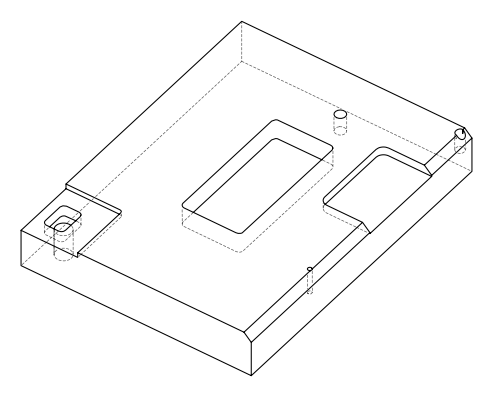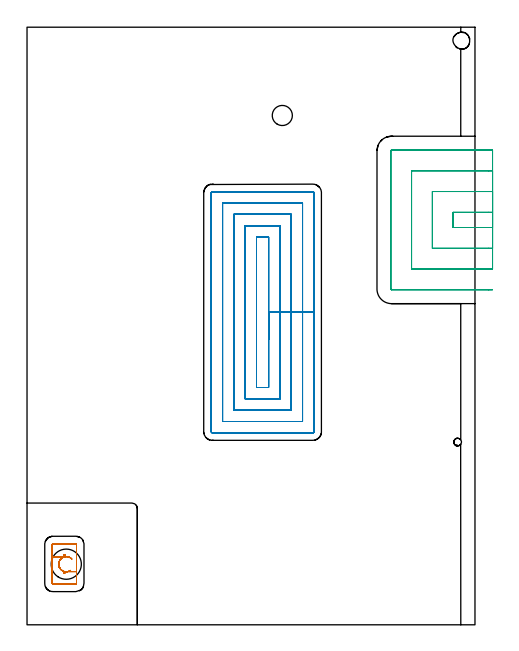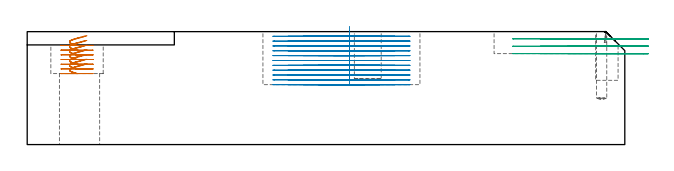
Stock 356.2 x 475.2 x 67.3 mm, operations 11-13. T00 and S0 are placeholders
(PLAN: 13 operations, 9 tool changes, 85.9 min)
(1 INDEXABLE_INSERT_DRILL_THROUGH_HOLE_FROM_SOLID | STEP1HOLE | UGT0302_003 | 0.19 min | 30400 mm3)
(2 INDEXABLE_INSERT_DRILL_BLIND_HOLE_FROM_SOLID | STEP1POCKET | NXT0302_003 | 0.12 min | 5639 mm3)
(3 SPOT_DRILL | STEP1POCKET_1 | NXT0321_9005460120000 | 0.03 min | 7 mm3)
(4 SPOT_DRILL_1 | STEP1POCKET_2 | NXT0321_9005460120000 | 0.03 min | 7 mm3)
(5 DRILL_BLIND_HOLE_INTO_CENTER | STEP1POCKET_1 | NXT0301_128 | 0.13 min | 3143 mm3)
(6 DRILL_BLIND_HOLE_INTO_CENTER_1 | STEP1POCKET_2 | NXT0301_032 | 0.17 min | 1146 mm3)
(7 MILL_ROUGH_BLIND_HOLE_CONTOUR | STEP1POCKET_1 | NXT0201_013 | Spiral | 0.47 min | 937 mm3)
(8 AREA_MILL | FG_CHAMFER_SURFACE | UGT0205_001 | 8.45 min | 16745 mm3)
(9 AREA_MILL_1 | FG_CHAMFER_SURFACE_1 | UGT0205_001 | 3.05 min | 5662 mm3)
(10 MILL_CORNER_NOTCH_RECTANGULAR | CORNER_NOTCH_RECTANGULAR | UGT0201_007 | Follow Part, ap 2, ae 75% | 17.62 min | 63486 mm3)
(11 MILL_RECTANGULAR_POCKET | POCKET_RECTANGULAR_STRAIGHT | NXT0201_011 | Follow Part, ap 3, ae 75% | 2.99 min | 15174 mm3)
(12 MILL_RECTANGULAR_POCKET_1 | POCKET_RECTANGULAR_STRAIGHT_1 | NXT0201_011 | Follow Part, ap 3, ae 75% | 46.12 min | 601183 mm3)
(13 MILL_SLOT | SLOT_PARTIAL_RECTANGULAR | UGT0201_105 | Follow Part, ap 5.5, ae 75% | 6.55 min | 134267 mm3)
(TOOL UGT0302_003 | Indexable Insert Drill 24mm | D24 PA180 FL50 Z2)
(TOOL NXT0302_003 | Index. Insert Drill 16mm [880-D1600L20-05] | D16 PA176 FL80 Z2)
(TOOL NXT0321_9005460120000 | NC Spot Drill, 142deg, 12mm, Carbide, Uncoated | D12 PA142 FL30 Z2)
(TOOL NXT0301_128 | Carbide Drill 12mm [861.1-1200-036A1-GP GC34] | D12 PA150 FL37.4 Z2)
(TOOL NXT0301_032 | Carbide Drill 6.1mm [860.1-0610-031A1-MM 2214] | D6.1 PA140 FL53 Z2)
(TOOL NXT0201_013 | ENDMILL 10mm | D10 FL30 Z4)
(TOOL UGT0205_001 | Chamfer Mill 20 x 3 x 45 deg. | D20 FL50 Z2)
(TOOL UGT0201_007 | End Mill 8 mm | D8 FL19 Z4)
(TOOL NXT0201_011 | ENDMILL 12mm [2P460-1200-NA 1630] | D12 FL38 Z6)
(TOOL UGT0201_105 | End Mill 22 mm | D22 FL25 Z2)
(OP 11 MILL_RECTANGULAR_POCKET)
G17 G21 G94 G90
T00 M6
G54
G17 G0 G90 X35.589 Y52.287 S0 M3
G43 Z77.436 H1
Z64.85
G94 G1 X35.509 Y52.382 Z64.817 F250.
X34.858 Y52.962 Z64.583
X34.13 Y53.441 Z64.35
X33.34 Y53.811 Z64.116
X32.506 Y54.061 Z63.883
X32.164 Y54.117 Z63.79
X31.821 Y54.172 Z63.697
X30.86 Y54.194 Z63.439
X29.908 Y54.063 Z63.182
X28.988 Y53.782 Z62.924
X28.125 Y53.359 Z62.667
X27.837 Y53.165 Z62.574
X27.55 Y52.969 Z62.481
X26.893 Y52.38 Z62.244
X26.328 Y51.701 Z62.007
X25.869 Y50.947 Z61.771
X25.524 Y50.135 Z61.534
X25.3 Y49.281 Z61.298
X25.204 Y48.404 Z61.061
X25.236 Y47.521 Z60.825
X25.397 Y46.653 Z60.588
X25.504 Y46.323 Z60.495
X25.615 Y45.992 Z60.402
X26.019 Y45.168 Z60.156
X26.543 Y44.415 Z59.91
X27.173 Y43.749 Z59.664
X27.445 Y43.529 Z59.571
X27.951 Y43.159 Z59.403
X28.119 Y43.053 Z59.349
X28.302 Y42.95 Z59.293
X28.898 Y42.662 Z59.116
X29.1 Y42.582 Z59.058
Y41.4
X30.3
Y42.273
G0 X34.658 Y43.295 Z64.85
G1 X33.877 Y42.825 Z64.606
X32.985 Y42.466 Z64.349
X32.048 Y42.255 Z64.091
X31.089 Y42.196 Z63.834
X30.133 Y42.291 Z63.576
X29.796 Y42.372 Z63.484
X29.242 Y42.531 Z63.329
X29.13 Y42.57 Z63.297
X28.898 Y42.662 Z63.23
X28.302 Y42.95 Z63.053
X28.119 Y43.053 Z62.997
X27.951 Y43.159 Z62.944
X27.445 Y43.529 Z62.775
X27.173 Y43.749 Z62.682
X26.543 Y44.415 Z62.436
X26.019 Y45.168 Z62.19
X25.615 Y45.992 Z61.945
X25.504 Y46.323 Z61.851
X25.397 Y46.653 Z61.758
X25.236 Y47.521 Z61.521
X25.204 Y48.404 Z61.285
X25.3 Y49.281 Z61.048
X25.524 Y50.135 Z60.812
X25.869 Y50.947 Z60.575
X26.328 Y51.701 Z60.339
X26.893 Y52.38 Z60.102
X27.55 Y52.969 Z59.866
X27.837 Y53.165 Z59.772
X28.125 Y53.359 Z59.679
X28.708 Y53.664 Z59.503
X29.321 Y53.903 Z59.327
X29.957 Y54.074 Z59.151
X30.3 Y54.126 Z59.058
Y55.4 F500.
X29.1
Y53.815
X20.1
Y32.8
G3 X20.5 Y32.4 R0.4
G1 X38.9
G3 X39.3 Y32.8 R0.4
G1 Y64.
G3 X38.9 Y64.4 R0.4
G1 X20.5
G3 X20.1 Y64. R0.4
G1 Y53.815
Y52.815
G0 X35.586 Y52.282 Z62.058
G1 X35.4 Y52.491 Z61.983 F250.
X34.766 Y53.031 Z61.759
X34.063 Y53.479 Z61.536
X33.304 Y53.824 Z61.313
X32.506 Y54.061 Z61.089
X32.164 Y54.117 Z60.997
X31.821 Y54.172 Z60.904
X30.86 Y54.194 Z60.646
X29.908 Y54.063 Z60.388
X28.988 Y53.782 Z60.131
X28.125 Y53.359 Z59.873
X27.837 Y53.165 Z59.78
X27.55 Y52.969 Z59.687
X26.9 Y52.387 Z59.453
X26.34 Y51.717 Z59.219
X25.882 Y50.973 Z58.985
X25.536 Y50.172 Z58.751
X25.309 Y49.329 Z58.517
X25.263 Y48.984 Z58.424
X25.218 Y48.64 Z58.331
X25.212 Y47.83 Z58.114
X25.314 Y47.026 Z57.897
X25.523 Y46.244 Z57.68
X25.654 Y45.922 Z57.587
X25.788 Y45.6 Z57.494
X25.999 Y45.203 Z57.373
X26.504 Y44.479 Z57.136
X26.932 Y43.995 Z56.963
X27.446 Y43.528 Z56.777
X27.951 Y43.159 Z56.61
X28.119 Y43.053 Z56.556
X28.302 Y42.95 Z56.5
X28.898 Y42.662 Z56.323
X29.1 Y42.582 Z56.265
Y41.4
X30.3
Y42.273
G0 X34.658 Y43.295 Z62.058
G1 X33.873 Y42.823 Z61.812
X32.978 Y42.464 Z61.554
X32.642 Y42.381 Z61.461
X32.306 Y42.298 Z61.368
X31.583 Y42.207 Z61.173
X30.856 Y42.205 Z60.978
X30.133 Y42.291 Z60.783
X29.796 Y42.372 Z60.69
X29.242 Y42.531 Z60.536
X29.107 Y42.579 Z60.497
X28.898 Y42.662 Z60.437
X28.302 Y42.95 Z60.26
X28.119 Y43.053 Z60.203
X27.951 Y43.159 Z60.15
X27.446 Y43.528 Z59.983
X26.92 Y44.007 Z59.792
X26.429 Y44.575 Z59.591
X26.191 Y44.912 Z59.48
X25.999 Y45.203 Z59.387
X25.788 Y45.6 Z59.266
X25.654 Y45.922 Z59.173
X25.523 Y46.244 Z59.08
X25.314 Y47.026 Z58.863
X25.212 Y47.83 Z58.646
X25.218 Y48.64 Z58.429
X25.263 Y48.984 Z58.336
X25.309 Y49.329 Z58.242
X25.536 Y50.172 Z58.008
X25.882 Y50.973 Z57.775
X26.34 Y51.717 Z57.541
X26.9 Y52.387 Z57.307
X27.55 Y52.969 Z57.073
X27.837 Y53.165 Z56.98
X28.125 Y53.359 Z56.887
X28.708 Y53.664 Z56.71
X29.321 Y53.903 Z56.534
X29.957 Y54.074 Z56.358
X30.3 Y54.126 Z56.265
Y55.4 F500.
X29.1
Y53.815
X20.1
Y32.8
G3 X20.5 Y32.4 R0.4
G1 X38.9
G3 X39.3 Y32.8 R0.4
G1 Y64.
G3 X38.9 Y64.4 R0.4
G1 X20.5
G3 X20.1 Y64. R0.4
G1 Y53.815
Y52.815
G0 X34.66 Y43.296 Z59.265
G1 X33.87 Y42.821 Z59.018 F250.
X32.972 Y42.462 Z58.759
X32.636 Y42.379 Z58.666
X32.299 Y42.296 Z58.573
X31.579 Y42.207 Z58.378
X30.852 Y42.205 Z58.184
X30.131 Y42.291 Z57.989
X29.794 Y42.372 Z57.896
X29.25 Y42.528 Z57.745
X29.13 Y42.57 Z57.71
X28.896 Y42.663 Z57.643
X28.341 Y42.93 Z57.478
X28.12 Y43.051 Z57.41
X27.91 Y43.189 Z57.343
X27.446 Y43.528 Z57.189
X26.925 Y44.001 Z57.001
X26.422 Y44.586 Z56.794
X26.214 Y44.88 Z56.697
X26.022 Y45.168 Z56.604
X25.664 Y45.888 Z56.389
X25.404 Y46.649 Z56.174
X25.249 Y47.438 Z55.958
X25.224 Y47.784 Z55.865
X25.201 Y48.13 Z55.772
X25.254 Y48.993 Z55.541
X25.43 Y49.839 Z55.309
X25.725 Y50.651 Z55.078
X26.133 Y51.412 Z54.846
X26.645 Y52.108 Z54.615
X27.252 Y52.723 Z54.383
X27.525 Y52.937 Z54.29
X27.799 Y53.15 Z54.197
X28.451 Y53.539 Z53.994
X28.768 Y53.679 Z53.901
X29.085 Y53.82 Z53.808
X29.957 Y54.074 Z53.565
X30.3 Y54.126 Z53.472
Y55.4
X29.1
Y53.815
G0 X35.59 Y52.285 Z59.265
G1 X35.509 Y52.382 Z59.231
X34.858 Y52.962 Z58.997
X34.131 Y53.441 Z58.764
X33.341 Y53.81 Z58.53
X32.507 Y54.061 Z58.297
X32.165 Y54.117 Z58.204
X31.822 Y54.172 Z58.111
X30.895 Y54.196 Z57.862
X29.976 Y54.078 Z57.614
X29.085 Y53.82 Z57.366
X28.768 Y53.679 Z57.272
X28.451 Y53.539 Z57.18
X27.799 Y53.15 Z56.976
X27.525 Y52.937 Z56.883
X27.252 Y52.723 Z56.79
X26.645 Y52.108 Z56.559
X26.133 Y51.412 Z56.327
X25.725 Y50.651 Z56.096
X25.43 Y49.839 Z55.864
X25.254 Y48.993 Z55.633
X25.201 Y48.13 Z55.401
X25.224 Y47.784 Z55.308
X25.249 Y47.438 Z55.215
X25.404 Y46.649 Z55.
X25.664 Y45.888 Z54.784
X26.022 Y45.168 Z54.569
X26.507 Y44.476 Z54.343
X26.927 Y43.999 Z54.172
X27.446 Y43.528 Z53.984
X27.91 Y43.189 Z53.83
X28.12 Y43.051 Z53.763
X28.341 Y42.93 Z53.696
X28.896 Y42.663 Z53.531
X29.1 Y42.582 Z53.472
Y41.4 F500.
X30.3
Y42.273
G3 X32.1 Y42.273 R5.995
G1 X39.3
Y64.
G3 X38.9 Y64.4 R0.4
G1 X20.5
G3 X20.1 Y64. R0.4
G1 Y32.8
G3 X20.5 Y32.4 R0.4
G1 X38.9
G3 X39.3 Y32.8 R0.4
G1 Y42.273
Y43.273
G0 X34.654 Y43.293 Z56.472
G1 X33.861 Y42.817 Z56.224 F250.
X32.951 Y42.456 Z55.961
X32.614 Y42.374 Z55.869
X32.278 Y42.292 Z55.776
X31.564 Y42.206 Z55.583
X30.845 Z55.39
X30.131 Y42.291 Z55.198
X29.794 Y42.372 Z55.105
X29.25 Y42.528 Z54.953
X28.576 Y42.797 Z54.759
X27.789 Y43.259 Z54.514
X27.082 Y43.833 Z54.27
X26.469 Y44.508 Z54.026
X25.965 Y45.268 Z53.782
X25.582 Y46.095 Z53.537
X25.328 Y46.971 Z53.293
X25.209 Y47.875 Z53.049
X25.228 Y48.786 Z52.804
X25.384 Y49.684 Z52.56
X25.675 Y50.548 Z52.316
X26.092 Y51.359 Z52.072
X26.291 Y51.643 Z51.979
X26.49 Y51.927 Z51.886
X27.05 Y52.541 Z51.663
X27.69 Y53.073 Z51.44
X28.397 Y53.511 Z51.217
X29.158 Y53.847 Z50.994
X29.957 Y54.075 Z50.772
X30.3 Y54.127 Z50.679
Y55.4
X29.1
Y53.815
G0 X35.586 Y52.289 Z56.472
G1 X35.508 Y52.381 Z56.439
X34.858 Y52.961 Z56.206
X34.13 Y53.44 Z55.972
X33.341 Y53.81 Z55.739
X32.507 Y54.061 Z55.506
X32.165 Y54.117 Z55.413
X31.823 Y54.173 Z55.32
X30.962 Y54.2 Z55.089
X30.105 Y54.104 Z54.858
X29.271 Y53.887 Z54.627
X28.477 Y53.552 Z54.396
X27.739 Y53.108 Z54.165
X27.072 Y52.562 Z53.934
X26.49 Y51.927 Z53.704
X26.291 Y51.643 Z53.611
X26.092 Y51.359 Z53.518
X25.675 Y50.548 Z53.273
X25.384 Y49.684 Z53.029
X25.228 Y48.786 Z52.785
X25.209 Y47.875 Z52.541
X25.328 Y46.971 Z52.296
X25.582 Y46.095 Z52.052
X25.965 Y45.268 Z51.808
X26.469 Y44.508 Z51.564
X27.082 Y43.833 Z51.319
X27.789 Y43.259 Z51.075
X28.576 Y42.797 Z50.831
X28.896 Y42.663 Z50.738
X29.1 Y42.582 Z50.679
Y41.4 F500.
X30.3
Y42.273
G3 X32.1 Y42.273 R5.995
G1 X39.3
Y64.
G3 X38.9 Y64.4 R0.4
G1 X20.5
G3 X20.1 Y64. R0.4
G1 Y32.8
G3 X20.5 Y32.4 R0.4
G1 X38.9
G3 X39.3 Y32.8 R0.4
G1 Y42.273
Y43.273
G0 X34.654 Y43.293 Z53.679
G1 X33.884 Y42.828 Z53.438 F250.
X33.001 Y42.471 Z53.182
X32.665 Y42.387 Z53.09
X32.329 Y42.302 Z52.997
X31.599 Y42.208 Z52.8
X30.862 Y42.205 Z52.602
X30.131 Y42.291 Z52.405
X29.794 Y42.372 Z52.312
X29.25 Y42.528 Z52.16
X28.575 Y42.798 Z51.966
X27.989 Y43.127 Z51.785
X27.442 Y43.518 Z51.605
X26.928 Y43.998 Z51.417
X26.498 Y44.487 Z51.242
X26.284 Y44.759 Z51.15
X25.792 Y45.601 Z50.888
X25.443 Y46.512 Z50.627
X25.245 Y47.467 Z50.366
X25.204 Y48.441 Z50.104
X25.238 Y48.786 Z50.011
X25.272 Y49.131 Z49.918
X25.446 Y49.908 Z49.705
X25.721 Y50.655 Z49.492
X26.092 Y51.359 Z49.279
X26.291 Y51.643 Z49.186
X26.49 Y51.927 Z49.093
X27.05 Y52.541 Z48.87
X27.69 Y53.073 Z48.647
X28.397 Y53.511 Z48.424
X29.158 Y53.847 Z48.202
X29.957 Y54.075 Z47.979
X30.3 Y54.127 Z47.886
Y55.4
X29.1
Y53.815
G0 X35.586 Y52.289 Z53.679
G1 X35.508 Y52.381 Z53.646
X34.858 Y52.961 Z53.413
X34.13 Y53.44 Z53.18
X33.341 Y53.81 Z52.946
X32.507 Y54.061 Z52.713
X32.165 Y54.117 Z52.62
X31.823 Y54.173 Z52.527
X30.962 Y54.2 Z52.296
X30.105 Y54.104 Z52.065
X29.271 Y53.887 Z51.834
X28.477 Y53.552 Z51.603
X27.739 Y53.108 Z51.372
X27.072 Y52.562 Z51.142
X26.49 Y51.927 Z50.911
X26.291 Y51.643 Z50.818
X26.092 Y51.359 Z50.725
X25.721 Y50.655 Z50.512
X25.446 Y49.908 Z50.298
X25.272 Y49.131 Z50.085
X25.238 Y48.786 Z49.992
X25.204 Y48.441 Z49.899
X25.245 Y47.467 Z49.638
X25.443 Y46.512 Z49.377
X25.792 Y45.601 Z49.115
X26.284 Y44.759 Z48.854
X26.498 Y44.487 Z48.761
X26.928 Y43.998 Z48.587
X27.053 Y43.871 Z48.539
X27.185 Y43.752 Z48.491
X27.442 Y43.518 Z48.398
X27.989 Y43.127 Z48.218
X28.575 Y42.798 Z48.038
X28.896 Y42.663 Z47.945
X29.1 Y42.582 Z47.886
Y41.4 F500.
X30.3
Y42.273
G3 X32.1 Y42.273 R5.995
G1 X39.3
Y64.
G3 X38.9 Y64.4 R0.4
G1 X20.5
G3 X20.1 Y64. R0.4
G1 Y32.8
G3 X20.5 Y32.4 R0.4
G1 X38.9
G3 X39.3 Y32.8 R0.4
G1 Y42.273
Y43.273
G0 X34.658 Y43.295 Z50.886
G1 X33.972 Y42.873 Z50.67 F250.
X33.188 Y42.534 Z50.441
X32.577 Y42.365 Z50.271
X32.24 Y42.286 Z50.179
X31.539 Y42.205 Z49.99
X30.834 Y42.206 Z49.8
X30.133 Y42.291 Z49.611
X29.796 Y42.372 Z49.519
X29.24 Y42.531 Z49.363
X29.13 Y42.57 Z49.332
X28.896 Y42.663 Z49.265
X28.346 Y42.928 Z49.101
X28.119 Y43.051 Z49.032
X27.401 Y43.564 Z48.795
X27.355 Y43.603 Z48.779
X27.13 Y43.793 Z48.7
X26.924 Y44.003 Z48.621
X26.496 Y44.49 Z48.448
X26.28 Y44.764 Z48.354
X26.223 Y44.846 Z48.328
X26.044 Y45.145 Z48.234
X25.868 Y45.444 Z48.141
X25.549 Y46.18 Z47.926
X25.331 Y46.951 Z47.712
X25.217 Y47.744 Z47.497
X25.211 Y48.091 Z47.404
X25.205 Y48.439 Z47.311
X25.296 Y49.257 Z47.09
X25.497 Y50.056 Z46.869
X25.805 Y50.82 Z46.649
X26.214 Y51.535 Z46.428
X26.716 Y52.188 Z46.207
X27.302 Y52.766 Z45.987
X27.578 Y52.978 Z45.893
X27.854 Y53.187 Z45.801
X28.403 Y53.514 Z45.63
X28.718 Y53.657 Z45.537
X29.035 Y53.8 Z45.444
X29.957 Y54.074 Z45.186
X30.3 Y54.126 Z45.093
Y55.4
X29.1
Y53.815
G0 X35.592 Y52.289 Z50.886
G1 X35.554 Y52.334 Z50.87
X34.936 Y52.901 Z50.645
X34.244 Y53.375 Z50.421
X33.494 Y53.749 Z50.196
X32.699 Y54.015 Z49.971
X31.821 Y54.172 Z49.732
X30.876 Y54.195 Z49.479
X29.94 Y54.07 Z49.226
X29.035 Y53.8 Z48.973
X28.718 Y53.657 Z48.88
X28.403 Y53.514 Z48.787
X27.854 Y53.187 Z48.616
X27.578 Y52.978 Z48.523
X27.302 Y52.766 Z48.43
X26.716 Y52.188 Z48.209
X26.214 Y51.535 Z47.988
X25.805 Y50.82 Z47.768
X25.497 Y50.056 Z47.547
X25.296 Y49.257 Z47.326
X25.205 Y48.439 Z47.106
X25.211 Y48.091 Z47.013
X25.217 Y47.744 Z46.92
X25.331 Y46.951 Z46.705
X25.549 Y46.18 Z46.49
X25.868 Y45.444 Z46.275
X26.28 Y44.764 Z46.062
X26.496 Y44.49 Z45.969
X26.924 Y44.003 Z45.795
X27.13 Y43.793 Z45.716
X27.448 Y43.527 Z45.605
X27.904 Y43.194 Z45.454
X28.119 Y43.051 Z45.384
X28.346 Y42.928 Z45.315
X28.896 Y42.663 Z45.152
X29.1 Y42.582 Z45.093
Y41.4 F500.
X30.3
Y42.273
G3 X32.1 Y42.273 R5.994
G1 X39.3
Y64.
G3 X38.9 Y64.4 R0.4
G1 X20.5
G3 X20.1 Y64. R0.4
G1 Y32.8
G3 X20.5 Y32.4 R0.4
G1 X38.9
G3 X39.3 Y32.8 R0.4
G1 Y42.273
Y43.273
G0 X35.591 Y52.286 Z48.093
G1 X35.531 Y52.359 Z48.068 F250.
X34.877 Y52.947 Z47.832
X34.144 Y53.434 Z47.596
X33.348 Y53.808 Z47.36
X32.505 Y54.061 Z47.125
X32.163 Y54.117 Z47.032
X31.821 Y54.172 Z46.939
X30.86 Y54.194 Z46.681
X29.907 Y54.063 Z46.424
X28.988 Y53.782 Z46.166
X28.125 Y53.359 Z45.909
X27.837 Y53.165 Z45.816
X27.55 Y52.969 Z45.722
X26.906 Y52.393 Z45.491
X26.351 Y51.732 Z45.26
X25.895 Y50.998 Z45.028
X25.549 Y50.207 Z44.797
X25.318 Y49.375 Z44.565
X25.27 Y49.031 Z44.472
X25.221 Y48.687 Z44.379
X25.21 Y47.862 Z44.158
X25.311 Y47.042 Z43.937
X25.523 Y46.245 Z43.716
X25.654 Y45.923 Z43.623
X25.788 Y45.601 Z43.529
X25.999 Y45.204 Z43.409
X26.504 Y44.479 Z43.172
X26.932 Y43.994 Z42.999
X27.446 Y43.528 Z42.813
X27.951 Y43.159 Z42.645
X28.119 Y43.053 Z42.592
X28.312 Y42.944 Z42.532
X28.896 Y42.663 Z42.359
X29.1 Y42.582 Z42.3
Y41.4
X30.3
Y42.273
G0 X34.654 Y43.3 Z48.093
G1 X34.438 Y43.143 Z48.021
X33.724 Y42.751 Z47.803
X32.963 Y42.46 Z47.585
X32.626 Y42.377 Z47.492
X32.29 Y42.295 Z47.399
X31.573 Y42.207 Z47.206
X30.851 Y42.205 Z47.012
X30.133 Y42.291 Z46.818
X29.796 Y42.372 Z46.726
X29.24 Y42.531 Z46.571
X29.13 Y42.57 Z46.539
X28.896 Y42.663 Z46.472
X28.312 Y42.944 Z46.298
X28.119 Y43.053 Z46.239
X27.951 Y43.159 Z46.186
X27.446 Y43.528 Z46.018
X26.921 Y44.006 Z45.828
X26.43 Y44.575 Z45.626
X26.191 Y44.912 Z45.515
X25.999 Y45.204 Z45.422
X25.788 Y45.601 Z45.301
X25.654 Y45.923 Z45.208
X25.523 Y46.245 Z45.115
X25.311 Y47.042 Z44.894
X25.21 Y47.862 Z44.673
X25.221 Y48.687 Z44.451
X25.27 Y49.031 Z44.358
X25.318 Y49.375 Z44.265
X25.549 Y50.207 Z44.034
X25.895 Y50.998 Z43.802
X26.351 Y51.732 Z43.571
X26.906 Y52.393 Z43.34
X27.55 Y52.969 Z43.108
X27.837 Y53.165 Z43.015
X28.125 Y53.359 Z42.922
X28.708 Y53.664 Z42.746
X29.321 Y53.903 Z42.569
X29.957 Y54.074 Z42.393
X30.3 Y54.126 Z42.3
Y55.4 F500.
X29.1
Y53.815
X20.1
Y32.8
G3 X20.5 Y32.4 R0.4
G1 X38.9
G3 X39.3 Y32.8 R0.4
G1 Y64.
G3 X38.9 Y64.4 R0.4
G1 X20.5
G3 X20.1 Y64. R0.4
G1 Y53.815
Y52.815
G0 Z77.436
M5
M2
(OP 12 MILL_RECTANGULAR_POCKET_1)
G17 G21 G94 G90
T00 M6
G54
G17 G0 G90 X192.1 Y226.586 S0 M3
G43 Z77.436 H1
Z70.436
G94 G1 Y248.55 Z64.551 F250.
Y308.4 F500.
X182.5
Y188.7
X192.1
Y248.55
X201.1
Y317.4
X173.5
Y179.7
X201.1
Y248.55
X210.1
Y326.4
X164.5
Y170.7
X210.1
Y248.55
X219.1
Y335.4
X155.5
Y161.7
X219.1
Y248.55
X228.1
Y343.6
G3 X227.3 Y344.4 R0.8
G1 X147.3
G3 X146.5 Y343.6 R0.8
G1 Y153.5
G3 X147.3 Y152.7 R0.8
G1 X227.3
G3 X228.1 Y153.5 R0.8
G1 Y248.55
Y249.55
G0 X192.1 Y226.586 Z67.551
G1 Y248.55 Z61.666 F250.
Y308.4 F500.
X182.5
Y188.7
X192.1
Y248.55
X201.1
Y317.4
X173.5
Y179.7
X201.1
Y248.55
X210.1
Y326.4
X164.5
Y170.7
X210.1
Y248.55
X219.1
Y335.4
X155.5
Y161.7
X219.1
Y248.55
X228.1
Y343.6
G3 X227.3 Y344.4 R0.8
G1 X147.3
G3 X146.5 Y343.6 R0.8
G1 Y153.5
G3 X147.3 Y152.7 R0.8
G1 X227.3
G3 X228.1 Y153.5 R0.8
G1 Y248.55
Y249.55
G0 X192.1 Y226.586 Z64.666
G1 Y248.55 Z58.781 F250.
Y308.4 F500.
X182.5
Y188.7
X192.1
Y248.55
X201.1
Y317.4
X173.5
Y179.7
X201.1
Y248.55
X210.1
Y326.4
X164.5
Y170.7
X210.1
Y248.55
X219.1
Y335.4
X155.5
Y161.7
X219.1
Y248.55
X228.1
Y343.6
G3 X227.3 Y344.4 R0.8
G1 X147.3
G3 X146.5 Y343.6 R0.8
G1 Y153.5
G3 X147.3 Y152.7 R0.8
G1 X227.3
G3 X228.1 Y153.5 R0.8
G1 Y248.55
Y249.55
G0 X192.1 Y226.586 Z61.781
G1 Y248.55 Z55.896 F250.
Y308.4 F500.
X182.5
Y188.7
X192.1
Y248.55
X201.1
Y317.4
X173.5
Y179.7
X201.1
Y248.55
X210.1
Y326.4
X164.5
Y170.7
X210.1
Y248.55
X219.1
Y335.4
X155.5
Y161.7
X219.1
Y248.55
X228.1
Y343.6
G3 X227.3 Y344.4 R0.8
G1 X147.3
G3 X146.5 Y343.6 R0.8
G1 Y153.5
G3 X147.3 Y152.7 R0.8
G1 X227.3
G3 X228.1 Y153.5 R0.8
G1 Y248.55
Y249.55
G0 X192.1 Y226.586 Z58.896
G1 Y248.55 Z53.011 F250.
Y308.4 F500.
X182.5
Y188.7
X192.1
Y248.55
X201.1
Y317.4
X173.5
Y179.7
X201.1
Y248.55
X210.1
Y326.4
X164.5
Y170.7
X210.1
Y248.55
X219.1
Y335.4
X155.5
Y161.7
X219.1
Y248.55
X228.1
Y343.6
G3 X227.3 Y344.4 R0.8
G1 X147.3
G3 X146.5 Y343.6 R0.8
G1 Y153.5
G3 X147.3 Y152.7 R0.8
G1 X227.3
G3 X228.1 Y153.5 R0.8
G1 Y248.55
Y249.55
G0 X192.1 Y226.586 Z56.011
G1 Y248.55 Z50.126 F250.
Y308.4 F500.
X182.5
Y188.7
X192.1
Y248.55
X201.1
Y317.4
X173.5
Y179.7
X201.1
Y248.55
X210.1
Y326.4
X164.5
Y170.7
X210.1
Y248.55
X219.1
Y335.4
X155.5
Y161.7
X219.1
Y248.55
X228.1
Y343.6
G3 X227.3 Y344.4 R0.8
G1 X147.3
G3 X146.5 Y343.6 R0.8
G1 Y153.5
G3 X147.3 Y152.7 R0.8
G1 X227.3
G3 X228.1 Y153.5 R0.8
G1 Y248.55
Y249.55
G0 X192.1 Y226.586 Z53.126
G1 Y248.55 Z47.24 F250.
Y308.4 F500.
X182.5
Y188.7
X192.1
Y248.55
X201.1
Y317.4
X173.5
Y179.7
X201.1
Y248.55
X210.1
Y326.4
X164.5
Y170.7
X210.1
Y248.55
X219.1
Y335.4
X155.5
Y161.7
X219.1
Y248.55
X228.1
Y343.6
G3 X227.3 Y344.4 R0.8
G1 X147.3
G3 X146.5 Y343.6 R0.8
G1 Y153.5
G3 X147.3 Y152.7 R0.8
G1 X227.3
G3 X228.1 Y153.5 R0.8
G1 Y248.55
Y249.55
G0 X192.1 Y226.586 Z50.24
G1 Y248.55 Z44.355 F250.
Y308.4 F500.
X182.5
Y188.7
X192.1
Y248.55
X201.1
Y317.4
X173.5
Y179.7
X201.1
Y248.55
X210.1
Y326.4
X164.5
Y170.7
X210.1
Y248.55
X219.1
Y335.4
X155.5
Y161.7
X219.1
Y248.55
X228.1
Y343.6
G3 X227.3 Y344.4 R0.8
G1 X147.3
G3 X146.5 Y343.6 R0.8
G1 Y153.5
G3 X147.3 Y152.7 R0.8
G1 X227.3
G3 X228.1 Y153.5 R0.8
G1 Y248.55
Y249.55
G0 X192.1 Y226.586 Z47.355
G1 Y248.55 Z41.47 F250.
Y308.4 F500.
X182.5
Y188.7
X192.1
Y248.55
X201.1
Y317.4
X173.5
Y179.7
X201.1
Y248.55
X210.1
Y326.4
X164.5
Y170.7
X210.1
Y248.55
X219.1
Y335.4
X155.5
Y161.7
X219.1
Y248.55
X228.1
Y343.6
G3 X227.3 Y344.4 R0.8
G1 X147.3
G3 X146.5 Y343.6 R0.8
G1 Y153.5
G3 X147.3 Y152.7 R0.8
G1 X227.3
G3 X228.1 Y153.5 R0.8
G1 Y248.55
Y249.55
G0 X192.1 Y226.586 Z44.47
G1 Y248.55 Z38.585 F250.
Y308.4 F500.
X182.5
Y188.7
X192.1
Y248.55
X201.1
Y317.4
X173.5
Y179.7
X201.1
Y248.55
X210.1
Y326.4
X164.5
Y170.7
X210.1
Y248.55
X219.1
Y335.4
X155.5
Y161.7
X219.1
Y248.55
X228.1
Y343.6
G3 X227.3 Y344.4 R0.8
G1 X147.3
G3 X146.5 Y343.6 R0.8
G1 Y153.5
G3 X147.3 Y152.7 R0.8
G1 X227.3
G3 X228.1 Y153.5 R0.8
G1 Y248.55
Y249.55
G0 X192.1 Y226.586 Z41.585
G1 Y248.55 Z35.7 F250.
Y308.4 F500.
X182.5
Y188.7
X192.1
Y248.55
X201.1
Y317.4
X173.5
Y179.7
X201.1
Y248.55
X210.1
Y326.4
X164.5
Y170.7
X210.1
Y248.55
X219.1
Y335.4
X155.5
Y161.7
X219.1
Y248.55
X228.1
Y343.6
G3 X227.3 Y344.4 R0.8
G1 X147.3
G3 X146.5 Y343.6 R0.8
G1 Y153.5
G3 X147.3 Y152.7 R0.8
G1 X227.3
G3 X228.1 Y153.5 R0.8
G1 Y248.55
Y249.55
G0 Z77.436
M5
M2
(OP 13 MILL_SLOT)
G17 G21 G94 G90
T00 M6
G54
G17 G0 G90 X370.2 Y328. S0 M3
G43 Z77.436 H0
Z63.024
G94 G1 X367.2 F250.
X338.8 F500.
Y315.9
X367.2
X370.2 F250.
Y344.5
X367.2
X322.3 F500.
Y299.4
X367.2
X370.2 F250.
Y361.
X367.2
X305.8 F500.
Y282.9
X367.2
X370.2 F250.
Y377.5
X367.2
X289.9 F500.
G3 X289.3 Y376.9 R0.6
G1 Y267.
G3 X289.9 Y266.4 R0.6
G1 X367.2
X370.2 F250.
G0 Y328. Z58.612
G1 X367.2
X338.8 F500.
Y315.9
X367.2
X370.2 F250.
Y344.5
X367.2
X322.3 F500.
Y299.4
X367.2
X370.2 F250.
Y361.
X367.2
X305.8 F500.
Y282.9
X367.2
X370.2 F250.
Y377.5
X367.2
X289.9 F500.
G3 X289.3 Y376.9 R0.6
G1 Y267.
G3 X289.9 Y266.4 R0.6
G1 X367.2
X370.2 F250.
G0 Y328. Z54.2
G1 X367.2
X338.8 F500.
Y315.9
X367.2
X370.2 F250.
Y344.5
X367.2
X322.3 F500.
Y299.4
X367.2
X370.2 F250.
Y361.
X367.2
X305.8 F500.
Y282.9
X367.2
X370.2 F250.
Y377.5
X367.2
X289.9 F500.
G3 X289.3 Y376.9 R0.6
G1 Y267.
G3 X289.9 Y266.4 R0.6
G1 X367.2
X370.2 F250.
G0 Z77.436
M5
M2
